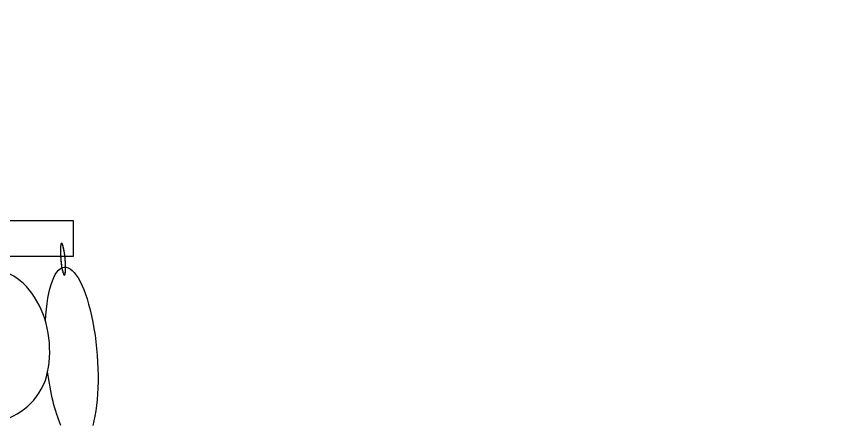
# Model space of a CAD drawing. Header units: millimetres. Extents: x 4532 to 35436, y 20123 to 38427.
# Drawn here: x 16377.3 to 16583.6, y 36159.5 to 36261.4 of the extents above; entities that cross this region are included whole.
import ezdxf

# ---------------------------------------------------------------- set-up
doc = ezdxf.new("R2010")
doc.units = ezdxf.units.MM
doc.set_wipeout_variables(frame=1)

# ---------------------------------------------------------------- blocks, each defined once
blk = doc.blocks.new('A$C7CFE5BBD')
blk.add_wipeout([(4182.751528438039, 1.523644169765248e-05), (4167.751528437907, 1.523074388387613e-05), (4167.503203957102, 73.85266127727925), (4166.024870655982, 109.66012967268136), (4163.425777644698, 148.36713218013358), (4158.66737842199, 197.08545359750008), (4151.82836986403, 248.5156355817096), (4145.3076082344405, 287.9360508238897), (4138.934105538954, 321.1782782497868), (4132.751528428565, 350.00001527849713), (3642.751528447456, 350.0000152784968), (3638.7977803884223, 331.9027913998142), (3633.75394809542, 307.01033631563166), (3626.1538539093094, 264.31444394893606), (3620.0329742343697, 222.89344209497756), (3614.5787102070485, 176.06729707833188), (3609.687048926664, 113.45673236062271), (3607.7783327039656, 65.31102371389795), (3607.443998574758, 43.80642056268357), (3607.7515284381143, 1.523074388387613e-05), (3592.7515284380397, 1.523644169765248e-05), (3592.7515284380397, 375.00001523644175), (3612.751528438039, 375.00001523644175), (3612.751528438039, 400.00001523644164), (3763.044756494438, 399.99984869588377), (3763.044756494438, 411.85431396589127), (3795.1534450224467, 411.85431396589127), (3795.1534450224467, 475.97759140062124), (3793.164017170201, 480.75655442435595), (3792.6202208849536, 484.48075355769447), (3793.285365491665, 491.54627122885086), (3794.589893263127, 495.48269226921195), (3795.1534450224467, 496.7057929503169), (3795.1534450224467, 503.5538717592957), (3792.0797652650467, 505.7395351661231), (3788.492108748446, 511.2121060971066), (3786.875924903337, 515.8078156915586), (3786.699758172462, 523.516578146628), (3790.6008562097077, 532.358988658562), (3795.1534450224467, 535.8429681176203), (3795.1534450224467, 538.922716703212), (3786.541265968376, 544.398595050776), (3785.319113158621, 540.4240900423326), (3785.1011370492533, 537.0634597347679), (3784.0945091999115, 538.0169853438625), (3781.796377413505, 540.6352514239537), (3779.163004674398, 536.4505053540734), (3776.1690709475597, 533.986839396916), (3772.1561365726698, 532.8317081579708), (3768.8702389673244, 533.3691933219786), (3764.861321456791, 536.0038345842313), (3762.067920737924, 539.8051976879582), (3759.9051925029266, 545.8296892355631), (3759.393791518885, 552.1000437706604), (3760.0352522883386, 556.7898261248115), (3761.9024379331217, 561.7667015208052), (3766.746558171026, 567.0481857923354), (3770.8392247075662, 568.2898264540404), (3770.865899602168, 571.2378597428647), (3766.8335399000525, 572.0727106080255), (3763.1380075052, 574.6761225710247), (3761.2420975629507, 577.5783250113822), (3760.494549680786, 580.0627864648145), (3760.362146865363, 582.5149784698891), (3761.6998458976173, 587.053926084121), (3758.633052335117, 586.4216682086117), (3756.491628875914, 587.1771601618195), (3754.814818238978, 588.9322919032954), (3753.333925626053, 585.2886357097523), (3751.692846217962, 582.986988850549), (3749.6705301072425, 581.5698803451655), (3746.9630060495415, 581.5114424267405), (3744.308717695459, 583.4679350176987), (3741.808299937967, 587.9977443898758), (3740.4176174705694, 593.6035224946769), (3740.113425217791, 601.0180831861854), (3741.737017377648, 606.2316929372761), (3744.0209143635984, 613.3032430790926), (3741.3500488310665, 615.4215810682575), (3737.9916596386593, 612.1707461898908), (3734.370524147195, 611.1379215271305), (3733.7208699198313, 610.1640934608025), (3730.3670263798062, 609.9879703679657), (3726.6729744786667, 611.3973567390775), (3723.548708184887, 614.6489021476199), (3721.438600754933, 619.935012565957), (3720.9810844973294, 623.8470796071286), (3722.1525705059025, 631.939012893561), (3725.260602061314, 638.2892969932649), (3726.001035221626, 639.2784823834448), (3724.939052559629, 641.390854866634), (3723.9380484294315, 649.0456646908107), (3724.3937962720306, 655.3225836307478), (3725.3540195254695, 660.4013684340088), (3727.734064707731, 667.4456324702336), (3729.5140600925884, 670.5861728816595), (3730.887208713015, 672.1515295629225), (3732.745658886398, 673.1282006850271), (3732.7510438254885, 673.4488653423108), (3728.421786861064, 674.7251759879772), (3726.101435136075, 676.6300494371586), (3723.715680822104, 680.1839833776622), (3722.2232706824598, 684.7479662030636), (3721.834818631726, 689.9897342370513), (3722.5210555542512, 694.7128354944199), (3724.220716291423, 699.2140205365998), (3726.1582612283437, 702.1702269119086), (3729.231082139208, 704.9372112655186), (3732.245978961212, 706.2308813454293), (3734.8764998200604, 706.4359947303329), (3737.759956997716, 705.6735501158895), (3739.487649554413, 704.565795276414), (3742.593639401795, 708.2733909965656), (3747.600396112856, 711.1488636335208), (3744.030561007974, 711.1930202305929), (3740.972072688803, 713.2709044869558), (3738.6269424062543, 717.9325005907161), (3737.9692426558445, 721.384073760469), (3737.935240605599, 727.4598629446722), (3739.0098631542196, 733.7830165020283), (3739.825134214947, 736.623557185004), (3740.6406485463267, 738.9194382160216), (3743.7068375203835, 745.1839989045121), (3746.981909873312, 749.6193262689181), (3752.3493750897715, 753.6932787877664), (3754.5421626063785, 754.3206714560628), (3754.5421626063785, 759.2016671529897), (3750.2696687336174, 759.2016671529897), (3750.2696687336174, 767.9957310895594), (3779.9151490145855, 767.9957310895594), (3777.9508069069075, 768.6707334782969), (3774.6059346685133, 771.0954664289801), (3771.699810175953, 775.4970263801521), (3770.2483426502326, 780.2919575115476), (3769.868329032867, 784.7389843017492), (3771.4717168648094, 793.8018721185598), (3774.0740941199388, 798.9858135885964), (3777.438730190137, 802.8217629746838), (3781.410473403172, 805.2485133427455), (3783.403860856628, 805.8207241910912), (3783.403860856628, 810.2306161132916), (3776.4144350064207, 810.2306161132916), (3776.4144350064207, 819.0246800498618), (3796.2856588335208, 819.024680049852), (3795.5113542793183, 822.1709913984461), (3795.11663846147, 827.41925396721), (3795.564638831142, 834.2163422088273), (3796.293779297145, 838.5728090144086), (3798.031551131801, 845.0754825797368), (3800.501762800981, 850.9466143463543), (3802.5613921717627, 854.1612342278012), (3804.3786524683474, 855.9819348301947), (3806.5795247511755, 856.8952993926392), (3807.7247804789113, 861.1196354558969), (3801.2148807778476, 861.1196354558969), (3801.2148807778476, 869.9136993924664), (3963.4832611294446, 869.9136993924664), (3963.4832611294446, 861.1196354558969), (3962.711615020679, 854.62151672173), (3963.8625972728546, 854.3889583888177), (3964.897263831566, 854.0166145915581), (3965.9815839023076, 853.4570232116736), (3967.7706952770313, 852.1261352827652), (3969.344778354639, 850.4661679235049), (3971.792394470369, 846.560283877349), (3973.220273067106, 842.7981411803215), (3974.1101653280025, 833.041096950013), (3972.6351407257944, 827.4593121204797), (3969.409685722628, 823.3018895129511), (3969.409685722628, 819.0246800498618), (3990.6120447026665, 819.0246800498618), (3990.6120447026665, 810.2306161132916), (3992.2656665666004, 803.8201335636423), (3994.4809230870196, 797.7788330249263), (3996.241596875783, 788.2062365027306), (3996.71667114116, 779.6846766881134), (3995.3763584828016, 767.9957310895783), (4025.3421931244416, 767.9957310895594), (4025.3421931244416, 759.2016671529897), (4024.3667442615924, 749.2331503476195), (4028.208209631558, 746.7020162194884), (4030.55245109687, 741.6170480539193), (4031.6838599470193, 733.9291085753376), (4031.3739513939295, 726.7548690945038), (4030.3566117979617, 721.1750247512774), (4028.1721312140176, 714.7498492069736), (4023.9740500059784, 708.5010773350851), (4026.2574403743556, 706.6898047504416), (4029.036237954585, 707.4393142141672), (4033.5932940955727, 707.1109609093365), (4038.9262916411526, 704.337542385642), (4042.2588534556958, 700.8477419510754), (4046.2210886808284, 691.4971411207686), (4046.5116224133653, 686.4975189585547), (4045.0870522896325, 680.337861966102), (4042.024689476643, 675.8260249745455), (4044.8620802441396, 671.3554008157504), (4046.5188519163257, 664.1869724903921), (4046.2801582621228, 658.5529006923258), (4043.7223256411426, 650.6309589049373), (4040.39436510516, 646.0223313634232), (4034.277957375634, 642.453041303114), (4031.816819140458, 642.2304703163715), (4031.688212203161, 640.1848464110172), (4033.20530348696, 637.9856396493116), (4033.8413124736035, 635.928951193593), (4034.405197093714, 631.3333332139558), (4034.242469860143, 625.7377525729152), (4033.4348859742763, 620.2372669746663), (4031.890240615321, 614.4706276081414), (4029.811677054495, 609.6933664932423), (4027.313982884957, 606.469576607812), (4027.3454524111085, 603.722229666131), (4026.3504493332007, 597.4421817130777), (4021.871965856192, 588.9056772283644), (4012.9667181310992, 584.2031805436493), (4011.470501099771, 583.659089936889), (4011.2999511625926, 581.5826147090405), (4008.527954926622, 574.4829124881417), (4003.2376842334875, 569.4837353712468), (3995.621021346212, 567.1623243338103), (3999.23564106813, 563.216573243777), (4002.0098557540596, 556.8824168542682), (4002.422892980431, 550.8824359248616), (3999.9698000419057, 543.1401978281707), (3994.605865832155, 537.2343675481716), (3985.5838150858835, 533.878415871031), (3978.282626700723, 532.9317556746544), (3974.2007522910176, 536.5483904532799), (3971.8312518019798, 530.7808706967305), (3969.5446968848446, 528.0575174524301), (3969.544696884845, 411.85431396589127), (3999.9707308589464, 411.85431396589127), (3999.9707308589464, 399.99984869588377), (4162.75152843804, 400.00001523644164), (4162.75152843804, 375.00001523644175), (4182.751528438039, 375.00001523644175)])
blk.add_lwpolyline([(3990.612044702666, 819.0246800498608), (3776.41443500642, 819.0246800498608), (3776.41443500642, 810.230616113291), (3990.612044702666, 810.230616113291)], close=True)
blk.add_arc((3968.37521978925, 784.86150617374), 16.21911579514814, 277.3718321431826, 338.864075453708)
at = {"extrusion": (0, 0, -0.9999999999999999)}
blk.add_ellipse((3987.973865810873, 809.4296596342501), major_axis=(-0.3552301563307287, 3.974838111962891), ratio=0.1382662876662717, start_param=-1.570796326794896, end_param=4.712388980384689, dxfattribs=at)
blk.add_ellipse((3970.842899268759, 787.7890092298658), major_axis=(-1.823326266202884, 19.04709225618908), ratio=0.7197364406847022, start_param=4.165994205776348, end_param=6.244967759784715)
at = {"extrusion": (0, 0, -1)}
for major_axis, ratio, start_param, end_param in [((-1.795152538283331, 22.10870707824696), 0.2864093844551712, -1.148366524804806, 2.496626709844946), ((-1.795152538259962, 22.10870707819443), 0.2864093844557163, 3.833061169819683, 4.558311688910509)]:
    blk.add_ellipse((3990.135114687877, 785.3541551160779), major_axis=major_axis, ratio=ratio, start_param=start_param, end_param=end_param, dxfattribs=at)
for points, knots in [([(3987.508868652603, 809.3881029698568), (3987.477350943056, 809.7407695179027), (3987.452384007313, 810.0939928232729), (3987.399787756065, 811.1176260320972), (3987.395080422375, 811.750351826664), (3987.439239816598, 812.5902799599608), (3987.472557153527, 812.8691084197526), (3987.538649012135, 813.1520057483613), (3987.56392443096, 813.223945840673), (3987.604889190789, 813.3009707566271), (3987.621500430836, 813.3165142348189), (3987.626239782348, 813.3194115656697), (3987.626239782348, 813.3194115656697), (3987.626239782348, 813.3194115656697)], [-1.570796326794896, -1.570796326794896, -1.570796326794896, -1.570796326794896, -1.303836535585708, -1.303836535585708, -0.7699169531673313, -0.7699169531673313, -0.3968953162140931, -0.3968953162140931, -0.2089046000868065, -0.2089046000868065, -0.0683249252035113, -0.0683249252035113, -0.0683249252035113, -0.0683249252035113, -0.0683249252035113, -0.0683249252035113]), ([(3987.626239782407, 813.3194115656697), (3987.631798683058, 813.3172526172166), (3987.653324554474, 813.3028774434388), (3987.704236194932, 813.2351357502084), (3987.733810057081, 813.183925981928), (3987.830886748769, 812.9730431092939), (3987.902735715066, 812.7566139834853), (3988.108392329861, 811.9588608657978), (3988.238955707264, 811.2209150520539), (3988.438777505744, 809.6044122438798), (3988.507699367565, 808.7296416740319), (3988.553352257793, 807.3067879598275), (3988.543459832934, 806.7299385577826), (3988.485283938386, 806.0890545373586), (3988.458360182038, 805.9118499275683), (3988.404255699224, 805.6919640199667), (3988.379171284589, 805.6244729906939), (3988.340535801693, 805.555897304268), (3988.325880458437, 805.542590618661), (3988.321491839339, 805.5399077027723)], [0.0683249252012059, 0.0683249252012059, 0.0683249252012059, 0.0683249252012059, 0.2192455586716227, 0.2192455586716227, 0.3701661921420396, 0.3701661921420396, 0.6985718569149612, 0.6985718569149612, 1.330566482808566, 1.330566482808566, 1.962561108702172, 1.962561108702172, 2.49089569659434, 2.49089569659434, 2.75837757258163, 2.75837757258163, 2.943091554065043, 2.943091554065043, 3.073267728386281, 3.073267728386281, 3.073267728386281, 3.073267728386281]), ([(3988.321491839339, 805.5399077027723), (3988.316160424703, 805.5419783009602), (3988.296094124413, 805.5551231416212), (3988.248011475345, 805.617360392589), (3988.21993030285, 805.6645199317172), (3988.126603461893, 805.8610603486923), (3988.056859332693, 806.0650260519506), (3987.858526755448, 806.8124223694358), (3987.732046994006, 807.5001592341032), (3987.584576587284, 808.6271782313743), (3987.542902854944, 809.0072781938397), (3987.508868652603, 809.3881029698568)], [3.209917578790999, 3.209917578790999, 3.209917578790999, 3.209917578790999, 3.354662110309964, 3.354662110309964, 3.49940664182893, 3.49940664182893, 3.818924555684116, 3.818924555684116, 4.424114112049279, 4.424114112049279, 4.712388980384689, 4.712388980384689, 4.712388980384689, 4.712388980384689])]:
    blk.add_open_spline(points, degree=3, knots=knots)

msp = doc.modelspace()

# ---------------------------------------------------------------- block references
msp.add_blockref('A$C7CFE5BBD', (12400.88081601614, 35391.4845744732))

doc.saveas('drawing.dxf')
